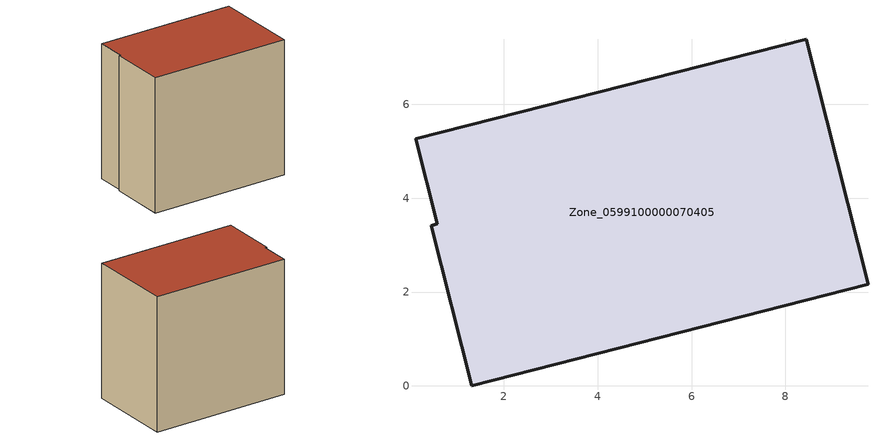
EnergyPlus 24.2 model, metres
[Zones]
Zone_0599100000070405
 floor ground (C_G): 0.12,5.27 8.45,7.39 9.76,2.16 1.32,0 0.46,3.42 0.58,3.46 z0
 wall outside (C_F): 9.76,2.16 8.45,7.39 0.12,5.27 0.58,3.46 0.46,3.42 1.32,0 9.76,2.16 z0:8.24
 roof outside (C_R): 8.45,7.39 0.12,5.27 0.58,3.46 0.46,3.42 1.32,0 9.76,2.16 z8.24
[BUILDING]
Pand.0599100000070405: North Axis=0; Terrain=City; Loads Convergence Tolerance Value=0.04; Temperature Convergence Tolerance Value=0.4; Solar Distribution=FullExterior; Maximum Number of Warmup Days=25; Minimum Number of Warmup Days=1
[Site:Location]
Rotterdam.The.Hague.AP_ZH_NLD Design_Conditions: Latitude=51.96; Longitude=4.45; Time Zone=1; Elevation=-4.5
[SITE:GROUNDTEMPERATURE:BUILDINGSURFACE]
18, 18, 18, 18, 18, 18, 18, 18, 18, 18, 18, 18
[MATERIAL] Thermal Absorptance=0.9; Solar Absorptance=0.7; Visible Absorptance=0.7
Name | Roughness | Thickness | Conductivity | Density | Specific Heat
G.TI.1975-1991 | MediumSmooth | 0.15 | 0.288461 | 540 | 1210
F.TI.1975-1991 | Rough | 0.3 | 0.230769 | 1920 | 840
R.TI.1975-1991 | MediumRough | 0.2 | 0.153846 | 1500 | 1000
[CONSTRUCTION]
C_G: G.TI.1975-1991
C_F: F.TI.1975-1991
C_R: R.TI.1975-1991
[ZONE]
Zone_0599100000070405: Type=1; Multiplier=1; Ceiling Height=Autocalculate; Volume=Autocalculate; Floor Area=autocalculate; Part of Total Floor Area=Yes
[ZONEINFILTRATION:DESIGNFLOWRATE]
Infil_Zone_0599100000070405: Zone or ZoneList or Space or SpaceList=Zone_0599100000070405; Schedule=AlwaysOn; Design Flow Rate Calculation Method=Flow/Area; Flow Rate per Floor Area=0.003; Constant Term Coefficient=1; Temperature Term Coefficient=0; Velocity Term Coefficient=0; Velocity Squared Term Coefficient=0
[HVACTEMPLATE:ZONE:IDEALLOADSAIRSYSTEM]
Zone_0599100000070405: Maximum Heating Supply Air Temperature=50; Minimum Cooling Supply Air Temperature=13; Maximum Heating Supply Air Humidity Ratio=0.0156; Minimum Cooling Supply Air Humidity Ratio=0.0077; Heating Limit=NoLimit; Cooling Limit=NoLimit; Dehumidification Control Type=ConstantSensibleHeatRatio; Cooling Sensible Heat Ratio=0.7; Dehumidification Setpoint=60; Humidification Control Type=None; Humidification Setpoint=30; Outdoor Air Method=None; Outdoor Air Flow Rate per Person=0.00944; Outdoor Air Flow Rate per Zone Floor Area=0; Outdoor Air Flow Rate per Zone=0; Demand Controlled Ventilation Type=None; Outdoor Air Economizer Type=NoEconomizer; Heat Recovery Type=None; Sensible Heat Recovery Effectiveness=0.7; Latent Heat Recovery Effectiveness=0.65
[ZONECONTROL:THERMOSTAT]
ThermostatControl_Zone_0599100000070405: Zone or ZoneList=Zone_0599100000070405; Control Type Schedule=DualSetpointControlType; Control 1=Thermostat_Zone_0599100000070405; Temperature Difference Between Cutout And Setpoint=0
[THERMOSTATSETPOINT:DUALSETPOINT]
Thermostat_Zone_0599100000070405: Heating Setpoint Temperature Schedule=HeatingSetpoint_Zone_0599100000070405; Cooling Setpoint Temperature Schedule=CoolingSetpoint_Zone_0599100000070405
[SCHEDULE:COMPACT]
HeatingSetpoint_Zone_0599100000070405: Through: 12/31, For: AllDays, Until: 24:00, 21
CoolingSetpoint_Zone_0599100000070405: Through: 12/31, For: AllDays, Until: 24:00, 24
DualSetpointControlType: Through: 12/31, For: AllDays, Until: 24:00, 4
AlwaysOn: Through: 12/31, For: AllDays, Until: 24:00, 1
